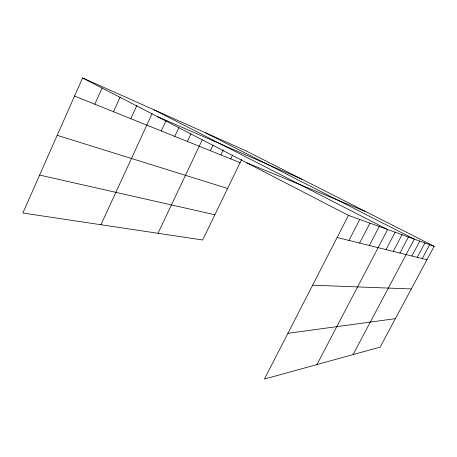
<?xml version="1.0" encoding="UTF-8"?>
<svg xmlns="http://www.w3.org/2000/svg" width="457" height="457" viewBox="0 0 457 457"><rect width="100%" height="100%" fill="white"/><g stroke="black" fill="none" stroke-linecap="round" stroke-linejoin="round"><path stroke-width="0.69" d="M434.15 246.3L348.468 215.384L264.426 379.059L380.133 347.114L434.15 246.3L245.849 150.787L82.563 77.941L22.85 213.019L202.651 239.994L241.61 159.533M94.839 104.225L102.02 88.161M113.525 111.742L120.174 97.027M130.793 118.689L136.917 105.27M100.951 224.735L152.112 113.599M161.258 130.948L166.045 120.631M174.763 136.375L178.836 127.663M187.393 141.459L190.952 133.907M158.002 233.298L202.268 139.848M210.38 150.701L213.031 145.143M220.868 154.923L223.279 149.885M230.756 158.899L232.619 155.043M348.948 240.416L359.768 219.457M359.625 243.061L369.964 223.136M369.313 245.466L379.219 226.478M316.93 364.566L387.645 229.517L153.878 109.76M386.005 249.602L395.139 232.225M393.243 251.396L402.04 234.709M399.926 253.052L408.409 237.012M353.061 354.592L414.316 239.142L205.593 132.827M411.877 256.017L419.8 241.119M417.241 257.342L424.913 242.964M422.251 258.588L429.683 244.689M287.91 333.324L395.379 318.66M312.622 285.197L411.294 288.955M39.622 175.077L214.87 214.761M337.117 237.486L426.941 259.747M57.199 135.318L227.603 188.467M74.554 96.067L240.102 162.658M246.774 162.818L365.783 211.62M157.408 116.626L302.06 179.298M82.563 77.941L348.468 215.384"/></g></svg>
